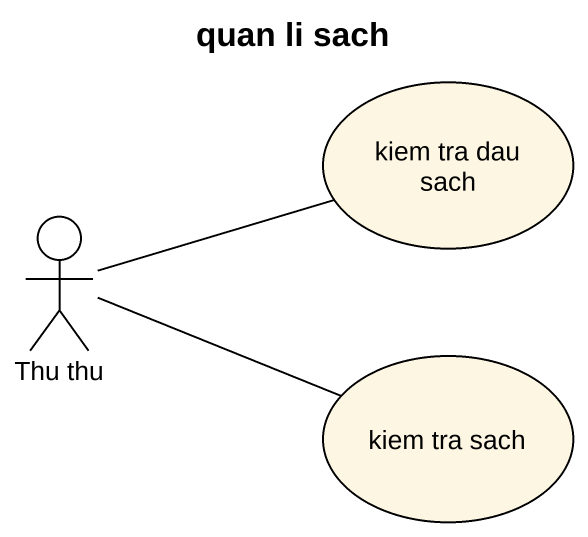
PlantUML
@startuml
title quan li sach
usecase "kiem tra dau sach" as kiem_tra_dau_sach
actor "Thu thu" as Thu_thu
usecase "kiem tra sach" as kiem_tra_sach
Thu_thu -right- kiem_tra_dau_sach
Thu_thu -right- kiem_tra_sach
@enduml
